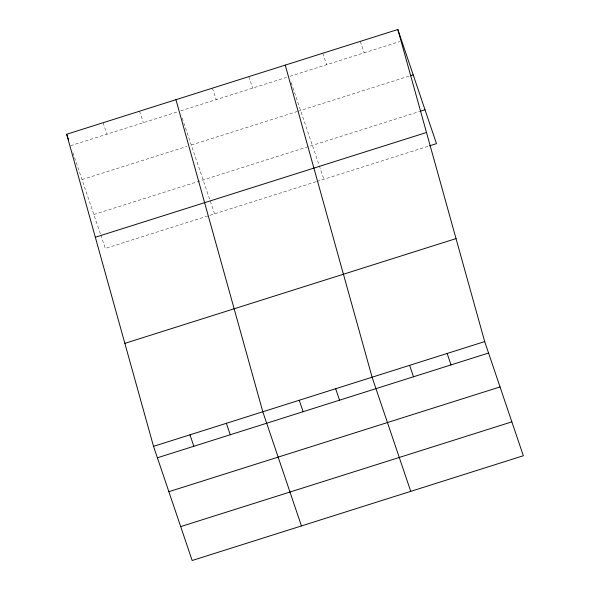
<?xml version="1.0" encoding="UTF-8"?>
<svg xmlns="http://www.w3.org/2000/svg" width="590" height="590" viewBox="0 0 590 590"><rect width="100%" height="100%" fill="white"/><g stroke="black" fill="none" stroke-linecap="round" stroke-linejoin="round"><path stroke-width="0.44" stroke-dasharray="2.95 2.21" d="M70.542 145.708L178.091 111.687M180.695 110.861L286.511 77.386M289.985 76.287L399.968 41.499M82.017 179.596L186.964 146.401M191.3 145.029L297.117 111.554M297.987 111.281L409.696 75.94M93.832 214.517L419.763 111.414M316.07 181.742L105.308 248.412L100.897 235.373M316.941 181.462L428.62 146.136M360.306 41.374L364.178 52.82M322.774 53.248L326.646 64.694M291.172 82.652L323.881 179.272M248.81 76.641L252.682 88.087M212.385 88.168L216.257 99.614M182.185 118.089L214.59 213.838M139.528 111.215L143.4 122.661M103.095 122.735L106.974 134.181M72.895 152.655L100.602 234.503"/><path stroke-width="0.89" d="M397.837 29.5L484.692 341.588L523.33 455.746L192.163 560.5L153.525 446.35L66.67 134.255L397.837 29.5L436.475 143.65L429.491 145.863M410.566 75.668L413.184 74.842M420.641 111.141L425.007 109.762M95.329 237.246L426.496 132.492M124.859 343.358L456.033 238.603M153.525 446.35L484.692 341.588M157.397 457.796L488.572 353.034M168.873 491.691L500.04 386.929M180.688 526.605L511.862 421.85M447.161 353.462L451.033 364.908M409.63 365.335L413.501 376.781M410.736 491.359L372.098 377.209L285.243 65.121M335.666 388.729L339.545 400.175M299.241 400.256L303.113 411.702M301.446 525.933L262.808 411.776L175.953 99.688M226.383 423.303L230.255 434.749M189.951 434.823L193.83 446.269M66.67 134.255L68.602 139.985"/></g></svg>
